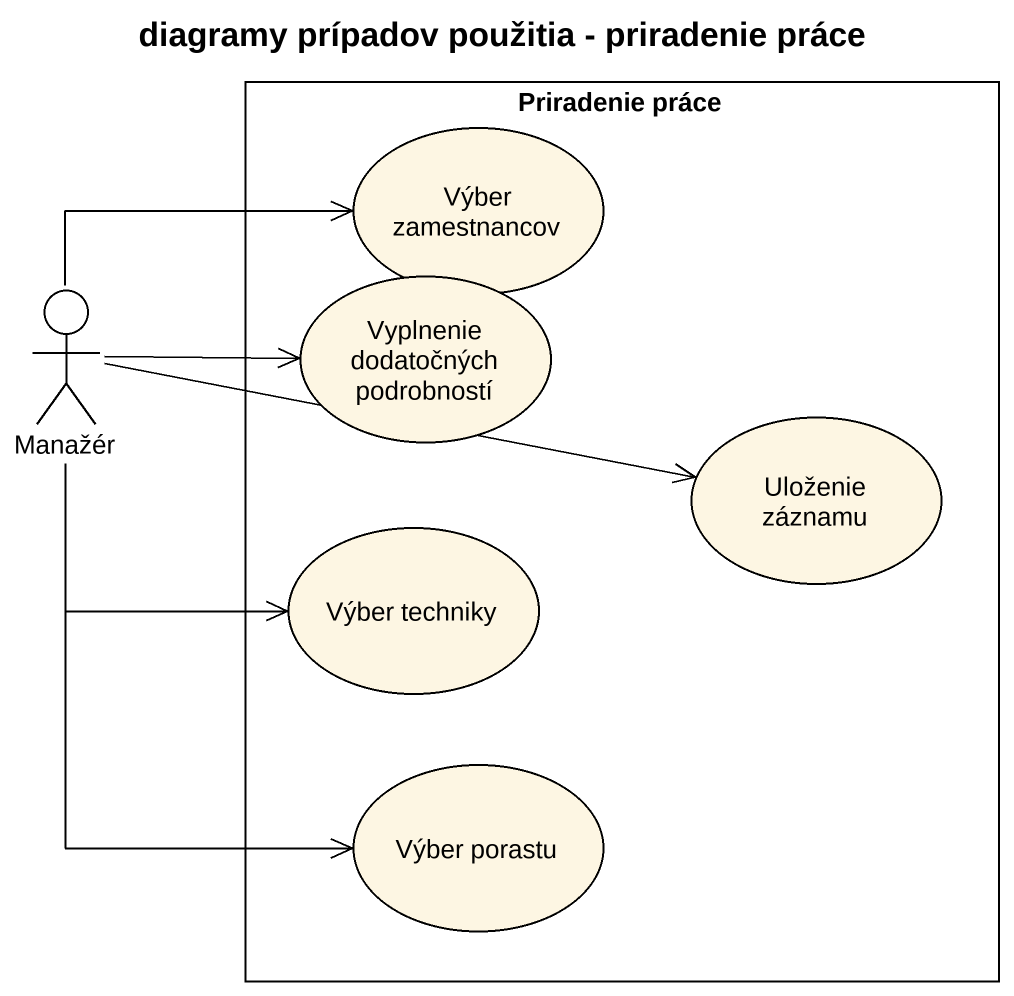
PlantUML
@startuml
title diagramy prípadov použitia - priradenie práce
rectangle "Priradenie práce" as Priradenie_práce {
  usecase "Výber zamestnancov" as Výber_zamestnancov
  usecase "Vyplnenie dodatočných podrobností" as Vyplnenie_dodatočných
  usecase "Uloženie záznamu" as Uloženie_záznamu
  usecase "Výber techniky" as Výber_techniky
  usecase "Výber porastu" as Výber_porastu
}
actor Manažér
Manažér -right-> Výber_zamestnancov
Manažér -right-> Vyplnenie_dodatočných
Manažér -right-> Uloženie_záznamu
Manažér --> Výber_techniky
Manažér --> Výber_porastu
@enduml
